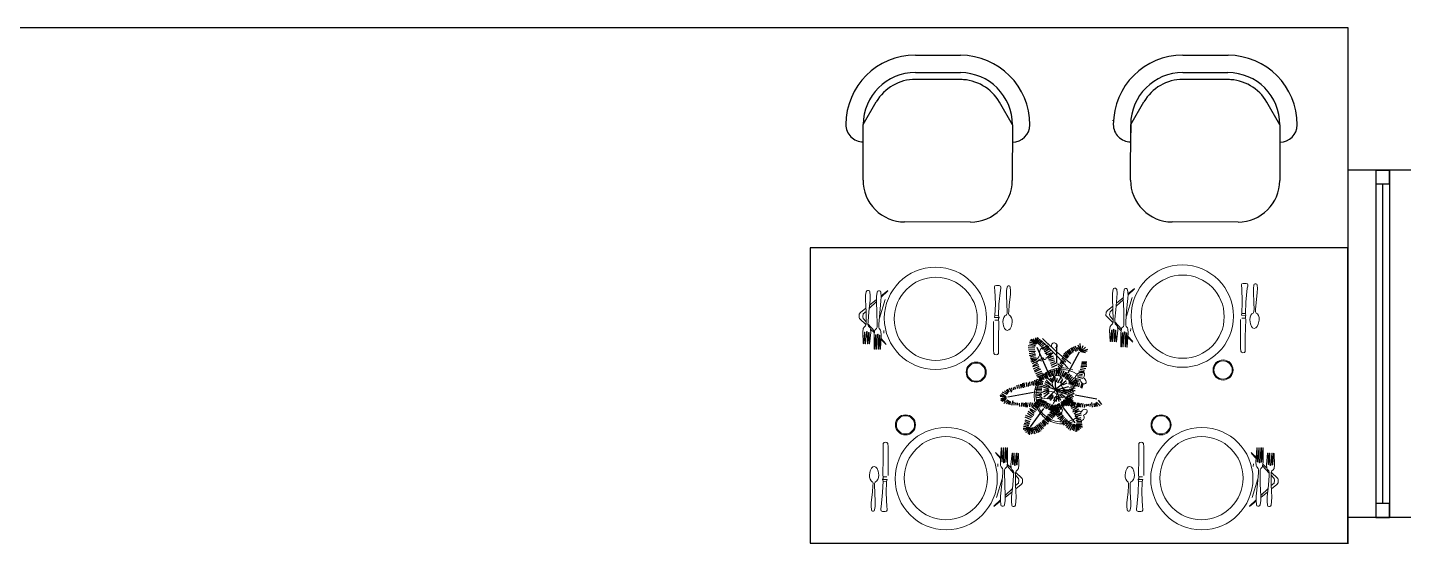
# Model space of a CAD drawing. Header units: millimetres. Extents: x 2497 to 4392, y 822 to 3100.
# Drawn here: x 3391.4 to 3787.9, y 2128.2 to 2274.7 of the extents above; entities that cross this region are included whole.
import ezdxf

# ---------------------------------------------------------------- set-up
doc = ezdxf.new("R2010")
doc.units = ezdxf.units.MM
doc.layers.add('6', color=6, linetype='Continuous')
doc.layers.add('LH', color=3, linetype='Continuous')

# ---------------------------------------------------------------- blocks, each defined once
blk = doc.blocks.new('A$C0CF827CB')
at = {"lineweight": 20}
for p, q in [((32.55, 27.82), (32.15, 27.7)), ((32.55, 27.82), (33.34, 27.8)), ((33.34, 27.8), (33.73, 27.66)), ((-5.12, 25), (-5.16, 23.69)), ((-4.96, 26.05), (-5.12, 25)), ((-4.82, 26.31), (-4.96, 26.05)), ((-4.55, 26.43), (-4.82, 26.31)), ((-4.55, 26.43), (-4.29, 26.42)), ((-4.29, 26.42), (-4.03, 26.28)), ((-4.03, 26.28), (-3.91, 26.02)), ((-3.91, 26.02), (-3.81, 24.96)), ((-3.81, 24.96), (-3.85, 23.65)), ((-1.98, 24.64), (-2.01, 23.46)), ((-1.81, 25.95), (-1.98, 24.64)), ((-1.67, 26.21), (-1.81, 25.95)), ((-1.4, 26.34), (-1.67, 26.21)), ((-1.14, 26.33), (-1.4, 26.34)), ((-1.4, 26.34), (-1.14, 26.33)), ((-1.14, 26.33), (-0.88, 26.19)), ((-0.88, 26.19), (-0.76, 25.92)), ((-0.76, 25.92), (-0.66, 24.6)), ((-0.66, 24.6), (-0.7, 23.42)), ((32.01, 27.45), (32, 27.05)), ((32, 27.05), (32.11, 26.52)), ((32.15, 27.7), (32.01, 27.45)), ((32.11, 26.52), (32.25, 22.44)), ((33.69, 26.47), (33.3, 22.41)), ((33.84, 27), (33.69, 26.47)), ((33.73, 27.66), (33.85, 27.39)), ((33.85, 27.39), (33.84, 27)), ((35.49, 26.38), (35.47, 25.26)), ((35.47, 25.26), (35.6, 22.26)), ((35.62, 27.35), (35.49, 26.38)), ((35.74, 27.62), (35.62, 27.35)), ((35.96, 27.72), (35.74, 27.62)), ((35.96, 27.72), (36.22, 27.71)), ((36.22, 27.71), (36.44, 27.6)), ((36.57, 25.23), (36.26, 22.24)), ((36.44, 27.6), (36.55, 27.33)), ((36.55, 27.33), (36.61, 26.34)), ((36.61, 26.34), (36.57, 25.23)), ((-5.16, 23.69), (-5, 20.27)), ((-5, 20.27), (-4.95, 17.5)), ((-4.21, 20.24), (-4.43, 17.49)), ((-3.85, 23.65), (-4.21, 20.24)), ((-2.01, 23.46), (-1.86, 19.91)), ((-1.86, 19.91), (-1.82, 16.75)), ((-1.07, 19.88), (-1.3, 16.74)), ((-0.7, 23.42), (-1.07, 19.88)), ((32.25, 22.44), (32.15, 19.16)), ((33.3, 22.41), (33.2, 19.13)), ((35.6, 22.26), (35.65, 20.4)), ((35.65, 20.4), (35.63, 19.74)), ((36.1, 20.38), (36.08, 19.73)), ((36.26, 22.24), (36.1, 20.38)), ((-5.13, 16.19), (-5.53, 15.81)), ((-4.98, 16.58), (-5.13, 16.19)), ((-4.95, 17.5), (-4.98, 16.58)), ((-4.43, 17.49), (-4.46, 16.57)), ((-4.46, 16.57), (-4.34, 16.17)), ((-4.34, 16.17), (-3.96, 15.76)), ((-1.82, 16.75), (-1.85, 15.83)), ((-1.3, 16.74), (-1.33, 15.82)), ((31.72, 9.18), (31.71, 17.46)), ((32.15, 19.16), (32.01, 18.64)), ((33.32, 18.6), (32.01, 18.64)), ((33.16, 17.81), (32.11, 17.85)), ((32.15, 19.16), (33.2, 19.13)), ((33.28, 17.42), (33.13, 12.42)), ((33.18, 18.34), (33.16, 17.81)), ((33.16, 17.81), (33.28, 17.42)), ((33.32, 18.6), (33.18, 18.34)), ((33.2, 19.13), (33.32, 18.6)), ((34.5, 18.05), (34.43, 17.34)), ((34.43, 17.34), (34.61, 16.19)), ((34.71, 18.63), (34.5, 18.05)), ((34.61, 16.19), (34.9, 15.41)), ((35.03, 19.06), (34.71, 18.63)), ((35.38, 19.29), (35.03, 19.06)), ((35.5, 19.41), (35.38, 19.29)), ((35.63, 19.74), (35.5, 19.41)), ((36.08, 19.73), (36.18, 19.39)), ((36.18, 19.39), (36.3, 19.27)), ((36.3, 19.27), (36.63, 19.01)), ((36.87, 16.12), (36.54, 15.36)), ((36.63, 19.01), (36.92, 18.56)), ((37.12, 17.26), (36.87, 16.12)), ((36.92, 18.56), (37.1, 17.97)), ((37.1, 17.97), (37.12, 17.26)), ((-5.81, 15.43), (-5.97, 14.38)), ((-5.97, 14.38), (-5.81, 11.09)), ((-5.53, 15.81), (-5.81, 15.43)), ((-5.68, 11.08), (-5.44, 14.36)), ((-5.44, 14.36), (-5.31, 14.36)), ((-5.31, 14.36), (-5.28, 11.07)), ((-5.15, 11.07), (-4.92, 14.48)), ((-4.92, 14.48), (-4.78, 14.61)), ((-4.65, 14.47), (-4.78, 14.61)), ((-4.62, 11.05), (-4.65, 14.47)), ((-4.26, 14.33), (-4.49, 11.05)), ((-4.13, 14.32), (-4.26, 14.33)), ((-4.1, 11.04), (-4.13, 14.32)), ((-3.61, 14.31), (-3.97, 11.03)), ((-3.96, 15.76), (-3.71, 15.36)), ((-3.71, 15.36), (-3.61, 14.31)), ((-2.54, 14.67), (-2.71, 13.62)), ((-2.71, 13.62), (-2.7, 9.55)), ((-2.57, 9.54), (-2.31, 13.61)), ((-2.4, 15.06), (-2.54, 14.67)), ((-1.99, 15.44), (-2.4, 15.06)), ((-2.31, 13.61), (-2.18, 13.61)), ((-2.18, 13.61), (-2.17, 9.53)), ((-2.04, 9.53), (-1.78, 13.73)), ((-1.85, 15.83), (-1.99, 15.44)), ((-1.78, 13.73), (-1.65, 13.85)), ((-1.52, 9.51), (-1.52, 13.72)), ((-1.33, 15.82), (-1.21, 15.42)), ((-1.21, 15.42), (-0.82, 15.01)), ((-1, 13.57), (-1.13, 13.58)), ((-0.82, 15.01), (-0.7, 14.61)), ((-0.7, 14.61), (-0.61, 13.56)), ((33.13, 12.42), (33.13, 8.22)), ((34.9, 15.41), (35.24, 15.05)), ((35.24, 15.05), (35.7, 14.84)), ((36.18, 15.02), (35.7, 14.84)), ((36.54, 15.36), (36.18, 15.02)), ((-5.81, 11.09), (-5.68, 11.08)), ((-5.28, 11.07), (-5.15, 11.07)), ((-4.49, 11.05), (-4.62, 11.05)), ((-3.97, 11.03), (-4.1, 11.04)), ((-2.7, 9.55), (-2.57, 9.54)), ((-2.17, 9.53), (-2.04, 9.53)), ((-1.39, 9.51), (-1.52, 9.51)), ((-0.86, 9.49), (-0.99, 9.5)), ((31.82, 8.26), (31.72, 9.18)), ((32.08, 7.99), (31.82, 8.26)), ((32.47, 7.84), (32.08, 7.99)), ((32.86, 7.96), (32.47, 7.84)), ((33.13, 8.22), (32.86, 7.96))]:
    blk.add_line(p, q, dxfattribs=at)
at = {"color": 255, "lineweight": 20}
for p, q in [((-1.52, 13.72), (-1.65, 13.85)), ((-1.13, 13.58), (-1.39, 9.51)), ((-0.99, 9.5), (-1, 13.57)), ((-0.61, 13.56), (-0.86, 9.49))]:
    blk.add_line(p, q, dxfattribs=at)
at = {"layer": '6', "color": 255, "lineweight": 20}
for p, q in [((-0.68, 24.84), (1.23, 26.39)), ((-0.67, 24.47), (1.23, 26.26)), ((-7, 19.54), (-6.59, 20.05)), ((-6.59, 20.05), (-5.05, 21.3)), ((-5.81, 19.63), (-5.01, 20.39)), ((-4.11, 21.24), (-2, 23.22)), ((-4.01, 22.14), (-2, 23.77)), ((0.49, 23.78), (-1.11, 18.42)), ((-7.02, 18.62), (-7, 19.54)), ((-6.9, 18.35), (-7.02, 18.62)), ((-5.01, 16.51), (-6.9, 18.35)), ((-5.97, 18.85), (-5.81, 19.63)), ((-5.85, 18.32), (-5.97, 18.85)), ((-4.96, 17.34), (-5.85, 18.32)), ((-2.54, 14.67), (-4.45, 16.77)), ((-2.62, 14.18), (-3.69, 15.23)), ((-1.52, 13.11), (-1.8, 13.39)), ((-1, 12.6), (-1.18, 12.78)), ((-1, 12.96), (-1.16, 13.14)), ((0.76, 10.89), (-0.68, 12.3)), ((0.64, 11.16), (-0.67, 12.59)), ((0.15, 14.87), (0.07, 14.07))]:
    blk.add_line(p, q, dxfattribs=at)
at = {"layer": '6', "lineweight": 20}
blk.add_line((-1.52, 13.54), (-1.73, 13.77), dxfattribs=at)
at = {"layer": '6', "color": 255, "lineweight": 20}
for centre, radius in [((14.99, 18.39), 14.73), ((15.09, 18.23), 11.97), ((26.73, 2.89), 2.89), ((26.73, 2.89), 2.63)]:
    blk.add_circle(centre, radius, dxfattribs=at)

msp = doc.modelspace()

# ---------------------------------------------------------------- linework, layer by layer
at = {"color": 6}
for p, q in [((3647.27, 2266.78), (3660.27, 2266.75)), ((3724.36, 2266.78), (3737.36, 2266.75)), ((3647.26, 2261.78), (3660.26, 2261.75)), ((3724.35, 2261.78), (3737.35, 2261.75)), ((3660.24, 2259.75), (3647.27, 2259.78)), ((3660.75, 2259.74), (3647.27, 2259.78)), ((3737.32, 2259.75), (3724.36, 2259.78)), ((3737.83, 2259.74), (3724.36, 2259.78)), ((3632.23, 2246.81), (3636.01, 2253.31)), ((3675.23, 2246.71), (3671.48, 2253.23)), ((3709.31, 2246.81), (3713.09, 2253.31)), ((3752.31, 2246.71), (3748.56, 2253.23)), ((3632.19, 2230.81), (3632.23, 2246.81)), ((3675.23, 2246.71), (3675.19, 2230.71)), ((3709.27, 2230.81), (3709.31, 2246.81)), ((3709.31, 2246.81), (3709.3, 2241.81)), ((3752.31, 2246.71), (3752.27, 2230.71)), ((3663.16, 2218.74), (3644.16, 2218.78)), ((3740.24, 2218.74), (3721.24, 2218.78))]:
    msp.add_line(p, q, dxfattribs=at)
at = {"color": 190}
msp.add_lwpolyline([(3190.92, 2274.72), (3771.92, 2274.72), (3771.92, 1546.72)], dxfattribs=at)
at = {"color": 6}
for points in [[(3791.92, 2233.72), (3771.92, 2233.72)], [(3687.91, 2183.24), (3687.91, 2178.24)], [(3791.92, 2133.72), (3771.92, 2133.72)]]:
    msp.add_lwpolyline(points, dxfattribs=at)
at = {"color": 96}
for points in [[(3779.92, 2233.72), (3779.92, 2133.72)], [(3779.92, 2233.72), (3783.92, 2233.72)], [(3783.92, 2233.72), (3783.92, 2133.72)], [(3779.92, 2229.72), (3783.92, 2229.72)], [(3781.92, 2229.72), (3781.92, 2137.72)]]:
    msp.add_lwpolyline(points, dxfattribs=at)
for points in [[(3779.92, 2233.72), (3779.92, 2229.72), (3783.92, 2229.72), (3783.92, 2233.72)], [(3779.92, 2137.72), (3779.92, 2133.72), (3783.92, 2133.72), (3783.92, 2137.72)]]:
    msp.add_lwpolyline(points, close=True, dxfattribs=at)
at = {"color": 6, "lineweight": 30}
msp.add_lwpolyline([(3616.92, 2126.36), (3771.92, 2126.36), (3771.92, 2211.36), (3616.92, 2211.36), (3616.92, 2126.36)], dxfattribs=at)
at = {"color": 6}
for centre, radius, start, end in [((3647.23, 2246.78), 20, 89.8654, 179.8654), ((3660.23, 2246.75), 20, 359.8654, 89.8654), ((3724.31, 2246.78), 20, 89.8654, 179.8654), ((3737.31, 2246.75), 20, 359.8654, 89.8654), ((3647.23, 2246.78), 15, 89.8654, 179.8654), ((3660.23, 2246.75), 15, 359.8654, 89.8654), ((3724.31, 2246.78), 15, 89.8654, 179.8654), ((3737.31, 2246.75), 15, 359.8654, 89.8654), ((3647.24, 2246.78), 13, 89.8654, 149.8286), ((3660.21, 2246.75), 13, 29.9022, 89.8654), ((3724.33, 2246.78), 13, 89.8654, 149.8286), ((3737.29, 2246.75), 13, 29.9022, 89.8654), ((3632.23, 2246.81), 5, 179.8654, 269.8654), ((3675.23, 2246.71), 5, 269.8654, 359.8654), ((3709.31, 2246.81), 5, 179.8654, 269.8654), ((3752.31, 2246.71), 5, 269.8654, 359.8654), ((3644.19, 2230.78), 12, 179.8654, 269.8654), ((3663.19, 2230.74), 12, 269.8654, 359.8654), ((3721.27, 2230.78), 12, 179.8654, 269.8654), ((3740.27, 2230.74), 12, 269.8654, 359.8654)]:
    msp.add_arc(centre, radius, start, end, dxfattribs=at)
at = {"color": 252, "lineweight": 0}
for centre, radius, start, end in [((3703.89, 2249.41), 1.5, 277.3965, 287.9276), ((3710.87, 2238.1), 8.16, 101.0731, 102.0701), ((3740.71, 2227.03), 8.3, 264.828, 286.8232), ((3634.31, 2129.1), 74.16, 39.869, 48.6185), ((3747.15, 2248.89), 89.74, 225.1591, 232.1413), ((3684.83, 2180.99), 1.85, 65.7892, 188.6322), ((3685.69, 2181.44), 0.809, 44.8928, 239.0959), ((3685.38, 2180.73), 1.06, 244.7244, 25.2276), ((3685.71, 2181.2), 0.627, 226.4534, 357.8456), ((3687.28, 2183.15), 0.809, 35.1629, 229.3661), ((3687.52, 2183.16), 0.627, 276.4132, 47.8054), ((3681.82, 2179.49), 1.11, 169.7242, 349.922), ((3681.71, 2180.55), 1.31, 221.4657, 6.7893), ((3689.58, 2168.73), 8.07, 68.0541, 292.3369), ((3683.49, 2179.31), 0.575, 180.9483, 284.073), ((3683.94, 2179.15), 0.513, 62.706, 232.3078), ((3684.58, 2179.57), 0.4, 174.1688, 29.5895), ((3689.58, 2168.73), 7.57, 55.6432, 306.4716), ((3688.16, 2173.07), 1.5, 7.3965, 184.3684), ((3689.98, 2172.76), 3.32, 163.8733, 339.1166), ((3691.25, 2172.2), 1.93, 146.3491, 341.245), ((3689.98, 2165.05), 3.32, 20.8834, 196.1267), ((3691.25, 2165.62), 1.93, 18.755, 213.6509), ((3688.16, 2164.74), 1.5, 175.6316, 352.6035), ((3681.69, 2157.95), 1.11, 10.078, 190.2758), ((3683.36, 2158.13), 0.575, 75.927, 179.0517)]:
    msp.add_arc(centre, radius, start, end, dxfattribs=at)
for centre, major_axis, ratio, start_param, end_param in [((3694.68, 2174.29), (-1.18, -1.09), 0.637519, 1.847423, 7.42915), ((3695.65, 2173.04), (-0.664, 0.789), 0.671261, 0.923764, 5.362044), ((3694.58, 2163.03), (1.09, -1.18), 0.637519, 1.847423, 7.42915), ((3695.84, 2164.01), (-0.789, -0.664), 0.671261, 0.923764, 5.362044)]:
    msp.add_ellipse(centre, major_axis=major_axis, ratio=ratio, start_param=start_param, end_param=end_param, dxfattribs=at)
msp.add_ellipse((3685.51, 2168.94), major_axis=(-2.5, 0), ratio=0.441918, dxfattribs=at)
at = {"layer": 'LH', "color": 3}
for p, q in [((3682.18, 2183.61), (3680.36, 2184.75)), ((3682.15, 2183.68), (3680.68, 2184.9)), ((3681.97, 2184.14), (3681.2, 2185.11)), ((3681.54, 2185.24), (3681.46, 2185.22)), ((3681.9, 2184.32), (3681.96, 2185.39)), ((3682.01, 2184.03), (3682.52, 2185.57)), ((3682.16, 2183.83), (3682.72, 2185.39)), ((3682.41, 2183.89), (3683.21, 2185.04)), ((3681.8, 2182.91), (3679.76, 2183.14)), ((3681.67, 2182.4), (3679.76, 2182.51)), ((3681.73, 2181.99), (3679.82, 2181.88)), ((3681.73, 2181.07), (3680.01, 2180.79)), ((3681.86, 2181.48), (3680.07, 2181.36)), ((3681.92, 2183.2), (3680.13, 2183.6)), ((3681.92, 2183.55), (3680.19, 2184.12)), ((3685.42, 2175.73), (3682.38, 2182.68)), ((3682.66, 2183.6), (3683.58, 2184.7)), ((3682.96, 2183.37), (3683.89, 2184.47)), ((3683.15, 2183.03), (3684.2, 2184.01)), ((3683.52, 2182.74), (3684.63, 2183.78)), ((3683.89, 2182.17), (3685.31, 2183.37)), ((3684.32, 2181.88), (3685.68, 2183.03)), ((3684.51, 2181.48), (3685.98, 2182.22)), ((3684.63, 2180.9), (3686.35, 2181.82)), ((3685.06, 2180.56), (3686.48, 2181.19)), ((3685.31, 2179.98), (3686.85, 2181.07)), ((3691.28, 2179.69), (3690.17, 2181.02)), ((3691.53, 2179.98), (3690.54, 2181.36)), ((3691.84, 2180.44), (3690.91, 2181.53)), ((3692.08, 2180.73), (3691.22, 2181.82)), ((3691.27, 2175.35), (3694.56, 2181.41)), ((3692.39, 2180.9), (3691.59, 2182.17)), ((3692.76, 2181.13), (3692.02, 2182.45)), ((3693.07, 2181.53), (3692.39, 2182.68)), ((3693.68, 2181.48), (3692.82, 2182.86)), ((3694.05, 2181.71), (3693.31, 2183.03)), ((3694.91, 2181.51), (3693.93, 2182.68)), ((3694.91, 2181.51), (3694.18, 2183.26)), ((3694.91, 2181.51), (3694.8, 2183.83)), ((3694.91, 2181.51), (3696.32, 2182.73)), ((3694.91, 2181.51), (3696.92, 2182.2)), ((3694.91, 2181.51), (3696.75, 2181.63)), ((3694.91, 2181.51), (3696.33, 2181.16)), ((3694.93, 2181.49), (3695.61, 2183.18)), ((3681.86, 2180.73), (3680.01, 2180.21)), ((3682.04, 2179.69), (3680.32, 2179.46)), ((3681.92, 2180.27), (3680.44, 2179.92)), ((3680.56, 2179.06), (3682.16, 2179.29)), ((3682.23, 2179.12), (3680.56, 2178.43)), ((3682.41, 2178.6), (3680.93, 2177.97)), ((3682.72, 2177.62), (3681.06, 2177.05)), ((3682.47, 2178.08), (3681.12, 2177.39)), ((3681.3, 2176.47), (3682.9, 2177.22)), ((3685.55, 2179.58), (3687.09, 2180.27)), ((3685.68, 2179.12), (3687.28, 2179.69)), ((3685.98, 2178.77), (3687.4, 2179.12)), ((3686.23, 2178.14), (3687.58, 2178.6)), ((3686.41, 2177.57), (3687.96, 2178.2)), ((3686.6, 2176.93), (3688.14, 2177.68)), ((3689.49, 2176.99), (3688.26, 2177.97)), ((3689.31, 2176.42), (3688.39, 2177.22)), ((3689.8, 2177.28), (3688.88, 2178.26)), ((3689.93, 2177.85), (3689.06, 2178.54)), ((3690.11, 2178.31), (3689.25, 2179.12)), ((3690.6, 2178.43), (3689.49, 2179.52)), ((3690.73, 2179), (3689.68, 2179.81)), ((3690.97, 2179.46), (3689.86, 2180.44)), ((3694.94, 2177.27), (3696.66, 2177.22)), ((3694.95, 2176.88), (3696.41, 2176.63)), ((3695.01, 2177.64), (3696.7, 2177.73)), ((3695.18, 2178.17), (3696.61, 2178.13)), ((3695.25, 2178.54), (3696.64, 2178.55)), ((3681.42, 2171.7), (3681.24, 2172.91)), ((3682.9, 2176.7), (3681.49, 2175.96)), ((3683.33, 2176.36), (3681.61, 2175.55)), ((3681.86, 2171.82), (3681.73, 2173.2)), ((3683.58, 2175.73), (3681.86, 2175.09)), ((3683.83, 2175.21), (3682.04, 2174.58)), ((3682.29, 2171.82), (3682.16, 2173.37)), ((3684.15, 2172.71), (3682.23, 2173.41)), ((3684.07, 2174.81), (3682.29, 2174.12)), ((3682.78, 2171.76), (3682.66, 2173.02)), ((3683.48, 2172.92), (3682.68, 2174.49)), ((3683.9, 2173.23), (3683.03, 2174.48)), ((3683.4, 2171.87), (3683.15, 2173.37)), ((3684.41, 2173.36), (3683.58, 2174.74)), ((3684.9, 2173.61), (3683.98, 2175.17)), ((3684.61, 2175.25), (3685.06, 2173.7)), ((3685.44, 2173.88), (3684.98, 2175.55)), ((3687.77, 2170.49), (3684.99, 2173.31)), ((3686.9, 2172.51), (3685.34, 2173.84)), ((3685.99, 2174.08), (3685.45, 2175.49)), ((3686.44, 2174.2), (3685.67, 2175.96)), ((3686.97, 2172.74), (3686.17, 2173.89)), ((3686.76, 2174.37), (3686.24, 2176.04)), ((3687.18, 2174.3), (3686.82, 2176.06)), ((3687.15, 2172.97), (3687.22, 2174.06)), ((3687.68, 2174.5), (3687.3, 2176.37)), ((3687.77, 2170.49), (3687.58, 2174.06)), ((3687.83, 2170.78), (3690.73, 2173.14)), ((3687.89, 2172.74), (3688.26, 2173.77)), ((3688.07, 2174.61), (3687.92, 2176.52)), ((3688.07, 2175.09), (3688.87, 2176.65)), ((3688.76, 2175.09), (3688.14, 2175.9)), ((3689.12, 2175.9), (3688.32, 2176.65)), ((3688.94, 2175.44), (3688.32, 2176.13)), ((3688.32, 2172.45), (3689.31, 2174.23)), ((3688.6, 2174.56), (3688.54, 2176.61)), ((3688.56, 2174.93), (3689.07, 2176.36)), ((3688.88, 2172.45), (3689.74, 2173.43)), ((3688.96, 2174.59), (3689.6, 2176.07)), ((3689.46, 2174.35), (3690.18, 2176)), ((3690.62, 2175.54), (3689.62, 2174.27)), ((3689.99, 2174.06), (3691.07, 2175.42)), ((3690.47, 2173.73), (3691.3, 2175)), ((3690.84, 2173.44), (3691.81, 2175.09)), ((3691.16, 2173.28), (3692.21, 2174.68)), ((3691.35, 2172.9), (3692.56, 2174.22)), ((3691.56, 2172.06), (3691.85, 2173.59)), ((3691.8, 2172.61), (3693.1, 2174.01)), ((3691.99, 2172.01), (3692.26, 2173.37)), ((3692.12, 2172.36), (3693.58, 2173.6)), ((3692.39, 2171.9), (3694.02, 2173.14)), ((3692.41, 2171.86), (3692.72, 2173.04)), ((3692.91, 2171.92), (3693.07, 2172.83)), ((3693.32, 2173.21), (3694.4, 2173.05)), ((3693.61, 2173.68), (3694.82, 2173.46)), ((3693.94, 2174.18), (3695.48, 2173.83)), ((3693.98, 2174.6), (3695.32, 2174.49)), ((3694.35, 2175.06), (3695.43, 2174.82)), ((3694.37, 2175.95), (3695.92, 2175.76)), ((3694.59, 2175.49), (3695.76, 2175.32)), ((3694.75, 2176.4), (3696.03, 2176.09)), ((3673.4, 2168.26), (3671.7, 2168.93)), ((3673.42, 2168.48), (3672.12, 2169.34)), ((3673.73, 2169.11), (3672.37, 2169.8)), ((3673.91, 2169.34), (3672.99, 2170.15)), ((3674.09, 2169.57), (3673.48, 2170.44)), ((3681.33, 2169.67), (3673.88, 2168.32)), ((3674.28, 2169.75), (3673.91, 2170.61)), ((3675.02, 2169.75), (3674.4, 2170.9)), ((3675.2, 2170.21), (3675.08, 2171.01)), ((3675.63, 2170.44), (3675.63, 2171.13)), ((3676.13, 2170.61), (3676.06, 2171.3)), ((3676.68, 2170.84), (3676.56, 2171.82)), ((3677.3, 2170.84), (3677.11, 2171.87)), ((3677.73, 2170.95), (3677.61, 2172.05)), ((3678.16, 2171.18), (3677.98, 2172.1)), ((3678.47, 2171.07), (3678.22, 2172.33)), ((3678.84, 2171.24), (3678.59, 2172.51)), ((3679.39, 2171.36), (3679.33, 2172.56)), ((3679.89, 2171.41), (3679.82, 2172.51)), ((3680.38, 2171.64), (3680.25, 2172.79)), ((3680.93, 2171.82), (3680.87, 2172.74)), ((3683.7, 2170.58), (3681.79, 2170.5)), ((3683.64, 2169.52), (3681.91, 2169.7)), ((3683.69, 2168.92), (3681.91, 2168.64)), ((3683.66, 2170.94), (3681.92, 2171.06)), ((3683.88, 2171.83), (3681.99, 2172.16)), ((3682.06, 2169.25), (3683.67, 2169.1)), ((3683.91, 2172.24), (3682.08, 2172.79)), ((3683.88, 2171.3), (3682.11, 2171.6)), ((3683.66, 2170.11), (3682.14, 2170.12)), ((3683.89, 2172.05), (3683.83, 2172.79)), ((3685.73, 2170.67), (3683.91, 2171.27)), ((3685.74, 2170.21), (3684.01, 2169.86)), ((3685.74, 2169.98), (3684.14, 2169.23)), ((3687.77, 2170.49), (3684.23, 2171.74)), ((3685.8, 2170.38), (3684.32, 2170.49)), ((3685.8, 2169.63), (3684.32, 2168.31)), ((3686.15, 2171.29), (3684.6, 2172.19)), ((3686.33, 2171.79), (3684.68, 2172.75)), ((3687.77, 2170.49), (3685.12, 2167.88)), ((3686.71, 2169.21), (3685.68, 2167.75)), ((3686.95, 2168.86), (3686.09, 2167.34)), ((3687.77, 2170.49), (3689.06, 2167.45)), ((3691.31, 2169.97), (3687.77, 2170.49)), ((3690.95, 2169.1), (3687.77, 2170.49)), ((3687.83, 2170.49), (3691.53, 2171.41)), ((3688.76, 2169.11), (3689.68, 2168.19)), ((3689.19, 2169.29), (3690.42, 2168.42)), ((3689.74, 2171.87), (3691.03, 2172.45)), ((3691.7, 2170.33), (3689.74, 2170.49)), ((3691.14, 2169.6), (3689.74, 2169.92)), ((3691.02, 2169.07), (3692.86, 2168.51)), ((3691.22, 2169.49), (3692.65, 2168.98)), ((3691.43, 2170.04), (3693, 2169.3)), ((3693.01, 2169.77), (3691.54, 2170.45)), ((3691.58, 2170.62), (3693.35, 2170.3)), ((3691.71, 2171.16), (3693.29, 2170.89)), ((3691.94, 2171.63), (3693.45, 2171.48)), ((3691.98, 2172.15), (3693.69, 2171.73)), ((3692.92, 2172.42), (3693.94, 2172.44)), ((3693.08, 2172.78), (3694, 2172.73)), ((3693.36, 2168.99), (3699.53, 2167.87)), ((3693.44, 2171.69), (3693.68, 2172.82)), ((3693.91, 2171.41), (3694.08, 2172.49)), ((3694.39, 2171.3), (3694.58, 2172.49)), ((3694.93, 2171.13), (3695.31, 2172.36)), ((3695.28, 2170.92), (3695.66, 2172.15)), ((3673.4, 2168.26), (3671.72, 2168.51)), ((3671.9, 2167.93), (3673.4, 2168.26)), ((3673.4, 2168.26), (3671.93, 2167.32)), ((3673.4, 2168.26), (3671.94, 2168.82)), ((3671.97, 2167.59), (3673.4, 2168.26)), ((3673.4, 2168.26), (3672.19, 2167.57)), ((3673.4, 2168.26), (3672.32, 2167.09)), ((3673.42, 2168.08), (3672.74, 2167.1)), ((3673.91, 2167.55), (3672.76, 2166.56)), ((3674.15, 2167.37), (3673.44, 2166.37)), ((3674.38, 2167.2), (3673.99, 2166.21)), ((3674.6, 2167.07), (3674.45, 2166.15)), ((3675.32, 2167.25), (3675, 2165.98)), ((3675.61, 2166.85), (3675.68, 2166.04)), ((3676.08, 2166.73), (3676.25, 2166.06)), ((3676.6, 2166.68), (3676.71, 2165.99)), ((3677.2, 2166.59), (3677.31, 2165.61)), ((3677.8, 2166.73), (3677.86, 2165.68)), ((3678.24, 2166.73), (3678.38, 2165.64)), ((3678.72, 2166.61), (3678.76, 2165.67)), ((3678.99, 2166.79), (3679.05, 2165.5)), ((3679.39, 2166.71), (3679.45, 2165.42)), ((3679.95, 2166.73), (3680.18, 2165.55)), ((3681.92, 2164.13), (3680.23, 2164.98)), ((3684.14, 2165.03), (3680.37, 2159.79)), ((3680.45, 2166.79), (3680.65, 2165.72)), ((3682.16, 2164.54), (3680.83, 2165.58)), ((3680.98, 2166.69), (3681.13, 2165.54)), ((3682.51, 2164.86), (3681.25, 2166.01)), ((3681.56, 2166.65), (3681.72, 2165.75)), ((3682.67, 2165.29), (3681.7, 2166.38)), ((3682.01, 2166.88), (3682.12, 2165.67)), ((3683.83, 2167.36), (3682.07, 2167.18)), ((3683.11, 2165.81), (3682.07, 2166.79)), ((3683.75, 2168.38), (3682.17, 2168.1)), ((3683.69, 2167.86), (3682.21, 2167.5)), ((3683.53, 2166.24), (3682.25, 2167.31)), ((3683.83, 2167.94), (3682.38, 2166.49)), ((3682.46, 2166.88), (3682.67, 2165.51)), ((3684.01, 2166.7), (3682.62, 2167.71)), ((3684.15, 2167.51), (3682.87, 2166.1)), ((3682.87, 2166.98), (3683.13, 2165.44)), ((3683.34, 2167.15), (3683.52, 2165.9)), ((3684.51, 2167.31), (3683.4, 2165.75)), ((3683.96, 2167.19), (3684.08, 2165.68)), ((3684.99, 2167.08), (3683.96, 2165.62)), ((3685.22, 2166.74), (3684.37, 2165.21)), ((3684.48, 2167.14), (3684.6, 2166.4)), ((3685.57, 2166.62), (3684.82, 2164.85)), ((3685.97, 2166.38), (3685.31, 2165.01)), ((3686.49, 2166.11), (3685.59, 2164.62)), ((3686.06, 2164.56), (3686.88, 2165.96)), ((3686.13, 2165.76), (3686.47, 2163.74)), ((3687.78, 2166.08), (3686.29, 2165)), ((3688.17, 2165.52), (3686.54, 2164.54)), ((3687.06, 2165.9), (3686.55, 2164.17)), ((3686.66, 2165.79), (3687.08, 2163.92)), ((3688.22, 2164.97), (3686.8, 2164.21)), ((3686.83, 2165.06), (3688.22, 2163.78)), ((3687.69, 2168.5), (3687.03, 2167.14)), ((3687.03, 2165.96), (3687.67, 2164.16)), ((3687.07, 2165.46), (3688.51, 2164.21)), ((3687.58, 2165.72), (3687.14, 2164.17)), ((3687.49, 2166.22), (3688.1, 2164.54)), ((3688.02, 2165.44), (3687.71, 2163.95)), ((3687.96, 2168.65), (3687.83, 2167.05)), ((3687.91, 2166.21), (3688.67, 2164.64)), ((3688.53, 2165.34), (3687.94, 2163.69)), ((3688.21, 2166.43), (3689.22, 2164.8)), ((3688.32, 2168.65), (3688.57, 2167.05)), ((3688.63, 2166.62), (3689.38, 2165.29)), ((3689.15, 2166.9), (3689.85, 2165.3)), ((3690.17, 2165.65), (3689.5, 2167.13)), ((3689.65, 2167.23), (3690.78, 2165.83)), ((3690.03, 2167.53), (3689.71, 2166.3)), ((3689.83, 2165.26), (3693.2, 2160.99)), ((3689.89, 2167.2), (3691.48, 2165.91)), ((3690.47, 2167.31), (3690.06, 2165.81)), ((3690.1, 2167.56), (3691.12, 2166.31)), ((3690.28, 2167.57), (3691.82, 2166.44)), ((3690.44, 2167.94), (3692.11, 2167)), ((3690.46, 2167.91), (3691.94, 2168.78)), ((3690.88, 2167.16), (3690.52, 2165.82)), ((3690.58, 2167.76), (3691.62, 2166.65)), ((3690.62, 2168.44), (3692.18, 2167.57)), ((3690.89, 2167.41), (3692.27, 2168.33)), ((3690.94, 2168.71), (3692.55, 2168.02)), ((3690.95, 2168.12), (3691.96, 2166.69)), ((3691.32, 2167.13), (3691.08, 2165.93)), ((3691.26, 2166.93), (3692.4, 2167.8)), ((3691.74, 2166.85), (3691.49, 2165.96)), ((3691.65, 2166.38), (3692.73, 2167.36)), ((3691.77, 2165.93), (3693.13, 2166.94)), ((3692.33, 2166.82), (3692.05, 2165.7)), ((3692.08, 2165.57), (3693.51, 2166.47)), ((3692.27, 2165.14), (3694.04, 2165.81)), ((3692.87, 2166.87), (3692.55, 2165.82)), ((3692.62, 2164.62), (3693.93, 2165.44)), ((3692.66, 2164.07), (3694.39, 2164.99)), ((3693.35, 2166.76), (3693, 2165.6)), ((3693.91, 2166.68), (3693.71, 2165.41)), ((3694.32, 2166.72), (3694.12, 2165.44)), ((3694.57, 2166.5), (3694.43, 2165.58)), ((3695.05, 2166.57), (3694.79, 2165.5)), ((3695.49, 2166.54), (3695.32, 2165.5)), ((3696.07, 2166.33), (3695.86, 2165.36)), ((3696.67, 2166.35), (3696.5, 2165.68)), ((3697.2, 2166.35), (3696.96, 2165.7)), ((3697.68, 2166.42), (3697.52, 2165.62)), ((3698.01, 2166.79), (3698.2, 2165.5)), ((3698.7, 2166.54), (3698.76, 2165.6)), ((3698.94, 2166.64), (3699.22, 2165.62)), ((3699.19, 2166.79), (3699.79, 2165.72)), ((3699.44, 2166.94), (3700.48, 2165.83)), ((3699.95, 2167.43), (3700.87, 2166.18)), ((3680.32, 2161.26), (3678.88, 2161.76)), ((3680.24, 2160.8), (3678.88, 2161.27)), ((3680.65, 2161.86), (3678.92, 2162.54)), ((3680.7, 2162.37), (3679.05, 2163.03)), ((3680.97, 2162.72), (3679.62, 2163.68)), ((3681.42, 2163.1), (3679.8, 2164.2)), ((3681.53, 2163.64), (3680.3, 2164.6)), ((3683.25, 2161), (3684.25, 2159.86)), ((3683.7, 2161.38), (3684.71, 2159.96)), ((3684.95, 2160.37), (3684, 2161.68)), ((3684.12, 2161.81), (3685.51, 2160.67)), ((3684.49, 2162.22), (3685.74, 2161.21)), ((3684.92, 2162.52), (3686.17, 2161.64)), ((3685.21, 2162.95), (3686.5, 2161.75)), ((3686.89, 2162.23), (3685.48, 2163.3)), ((3685.94, 2163.54), (3687.26, 2162.64)), ((3686.04, 2164.08), (3687.56, 2162.94)), ((3686.49, 2164.6), (3687.85, 2163.37)), ((3687.13, 2163.77), (3688.65, 2164.68)), ((3688.88, 2164.31), (3687.47, 2163.24)), ((3689.12, 2163.85), (3687.79, 2163.1)), ((3689.52, 2163.51), (3688.17, 2162.63)), ((3689.84, 2163.06), (3688.34, 2162.07)), ((3688.87, 2161.71), (3689.95, 2162.92)), ((3690.22, 2162.59), (3689.07, 2161.29)), ((3690.97, 2161.86), (3689.51, 2160.61)), ((3690.63, 2162.17), (3689.52, 2161.13)), ((3691.19, 2161.57), (3689.99, 2160.29)), ((3691.59, 2161.44), (3690.5, 2160.02)), ((3691.96, 2161.05), (3690.8, 2159.53)), ((3693.07, 2163.64), (3694.51, 2164.45)), ((3693.3, 2163.27), (3695.01, 2163.75)), ((3693.3, 2162.75), (3695.09, 2163.25)), ((3693.57, 2162.12), (3695.05, 2162.46)), ((3693.6, 2161.65), (3695, 2161.98)), ((3693.79, 2161.31), (3695.21, 2161.47)), ((3693.81, 2160.92), (3695.23, 2161.08)), ((3679.88, 2159.33), (3678.28, 2159.05)), ((3679.99, 2159.55), (3678.35, 2159.31)), ((3679.82, 2159.74), (3678.43, 2159.91)), ((3679.96, 2160.1), (3678.56, 2160.4)), ((3680.02, 2160.47), (3678.62, 2160.78)), ((3679.68, 2159.09), (3678.7, 2158.64)), ((3679.03, 2158.34), (3679.09, 2158.29)), ((3679.81, 2159.23), (3679.31, 2158.1)), ((3680.13, 2159.61), (3679.74, 2157.75)), ((3680.18, 2159.67), (3680.02, 2157.53)), ((3680.35, 2159.47), (3680.65, 2157.68)), ((3680.66, 2159.63), (3681.14, 2157.86)), ((3680.97, 2159.66), (3681.72, 2157.75)), ((3681.49, 2159.79), (3682.28, 2158.05)), ((3681.81, 2160.03), (3682.81, 2158.4)), ((3682.21, 2160.38), (3683.15, 2158.86)), ((3682.63, 2160.46), (3683.69, 2159.07)), ((3682.87, 2160.73), (3684.2, 2159.34)), ((3692.26, 2160.78), (3691.29, 2159.13)), ((3692.75, 2160.59), (3691.81, 2158.78)), ((3693.06, 2160.53), (3692.4, 2158.83)), ((3693.35, 2160.34), (3692.86, 2158.59)), ((3693.61, 2160.57), (3693.48, 2158.38)), ((3693.61, 2160.57), (3695.31, 2160.58)), ((3693.61, 2160.57), (3694.48, 2159.04)), ((3693.61, 2160.57), (3694.25, 2158.87)), ((3693.61, 2160.57), (3693.78, 2158.57)), ((3693.61, 2160.57), (3694.9, 2159.35)), ((3693.61, 2160.57), (3695.36, 2159.71)), ((3693.61, 2160.57), (3695.32, 2159.98))]:
    msp.add_line(p, q, dxfattribs=at)

# ---------------------------------------------------------------- block references
at = {"color": 6}
for p in [(3638.06, 2172.65), (3709.2, 2173.27)]:
    msp.add_blockref('A$C0CF827CB', p, dxfattribs=at)
at = {"color": 6, "rotation": 180}
for p in [(3671.14, 2163.26), (3744.8, 2163.26)]:
    msp.add_blockref('A$C0CF827CB', p, dxfattribs=at)

doc.saveas('drawing.dxf')
